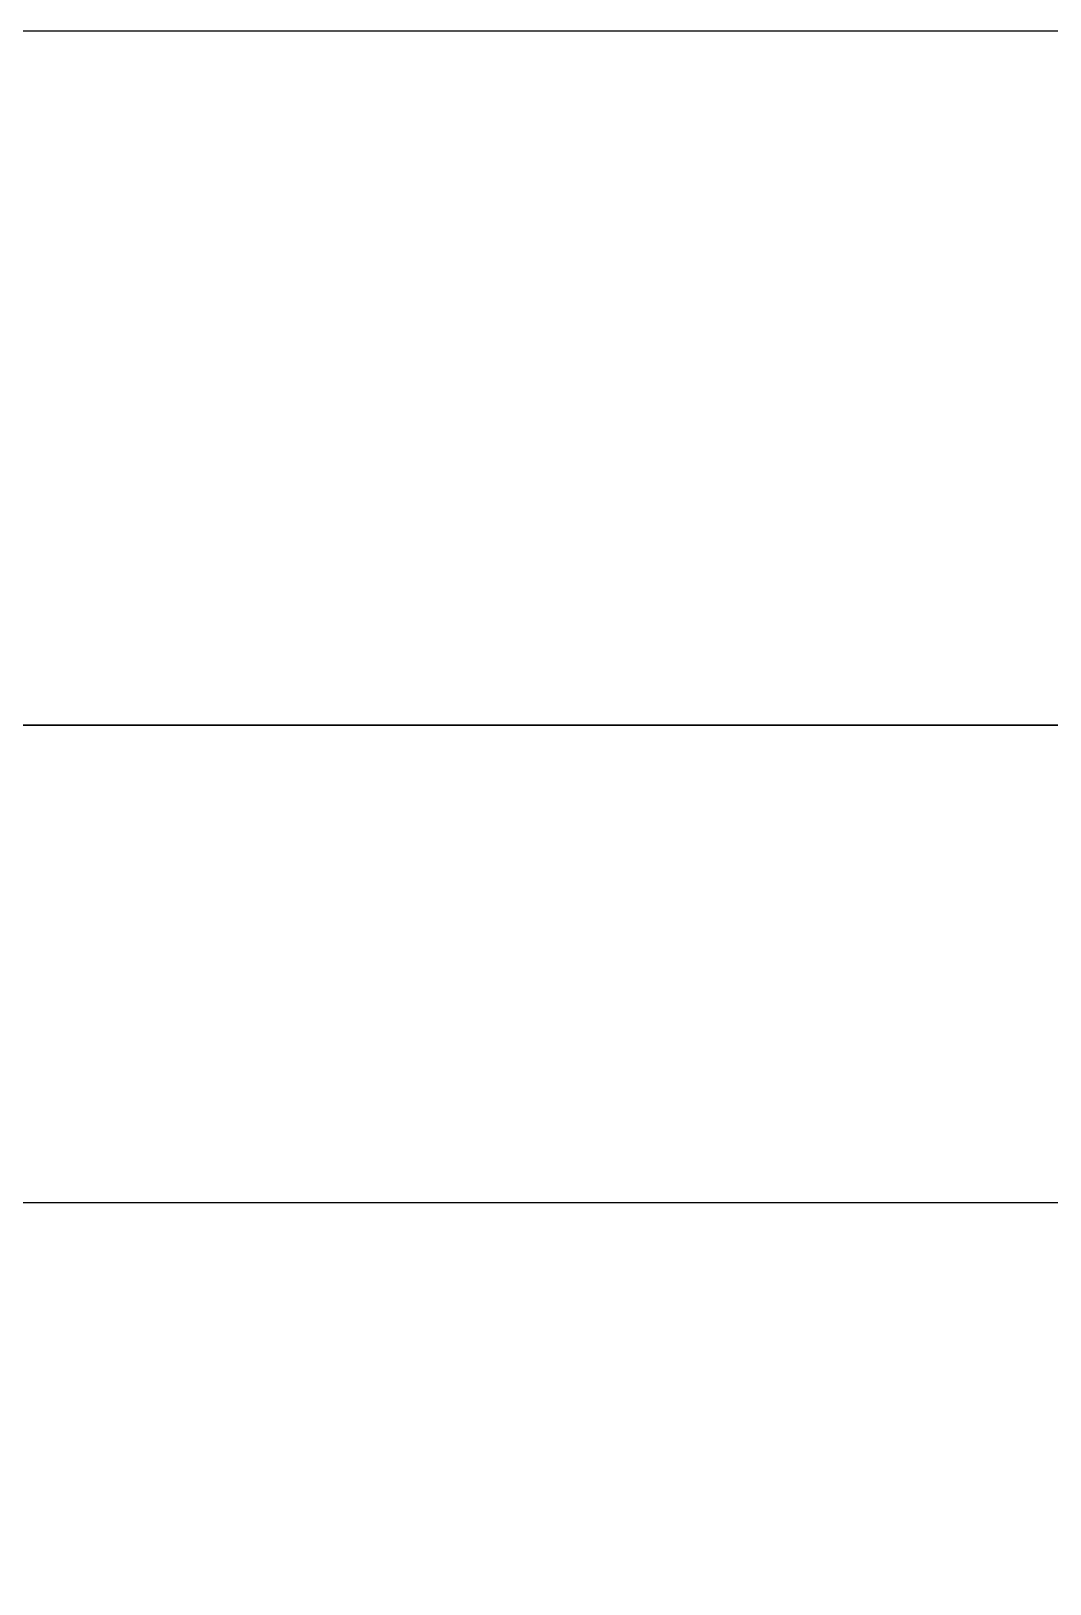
# Model space of a CAD drawing. Header units: millimetres. Extents: x 7017 to 8664, y 4331 to 5546.
# Drawn here: x 7700.7 to 7771.1, y 4623.3 to 4730.7 of the extents above; entities that cross this region are included whole.
import ezdxf

# ---------------------------------------------------------------- set-up
doc = ezdxf.new("R2010")
doc.units = ezdxf.units.MM
for name, color, linetype in [('PH', 71, 'Continuous'), ('PS', 13, 'Continuous'), ('UP', 12, 'Continuous')]:
    doc.layers.add(name, color=color, linetype=linetype)

msp = doc.modelspace()

# ---------------------------------------------------------------- linework, layer by layer
at = {"layer": 'PH'}
msp.add_lwpolyline([(7238.760156231427, 4682.686132670632), (7238.760156231427, 4649.686132670632), (8088.760156231427, 4649.686132670632), (8088.760156231427, 4682.686132670632)], close=True, dxfattribs=at)
at = {"layer": 'PS'}
msp.add_lwpolyline([(7308.660156231392, 4649.686132670632), (8018.860156231403, 4649.686132670632), (8018.860156231403, 4616.686132670632), (7308.660156231392, 4616.686132670603)], close=True, dxfattribs=at)
at = {"layer": 'UP'}
msp.add_lwpolyline([(7138.760156231427, 4730.686132670632), (7138.760156231427, 4682.686132670632), (8188.760156231427, 4682.686132670632), (8188.760156231427, 4730.686132670632)], close=True, dxfattribs=at)

doc.saveas('drawing.dxf')
